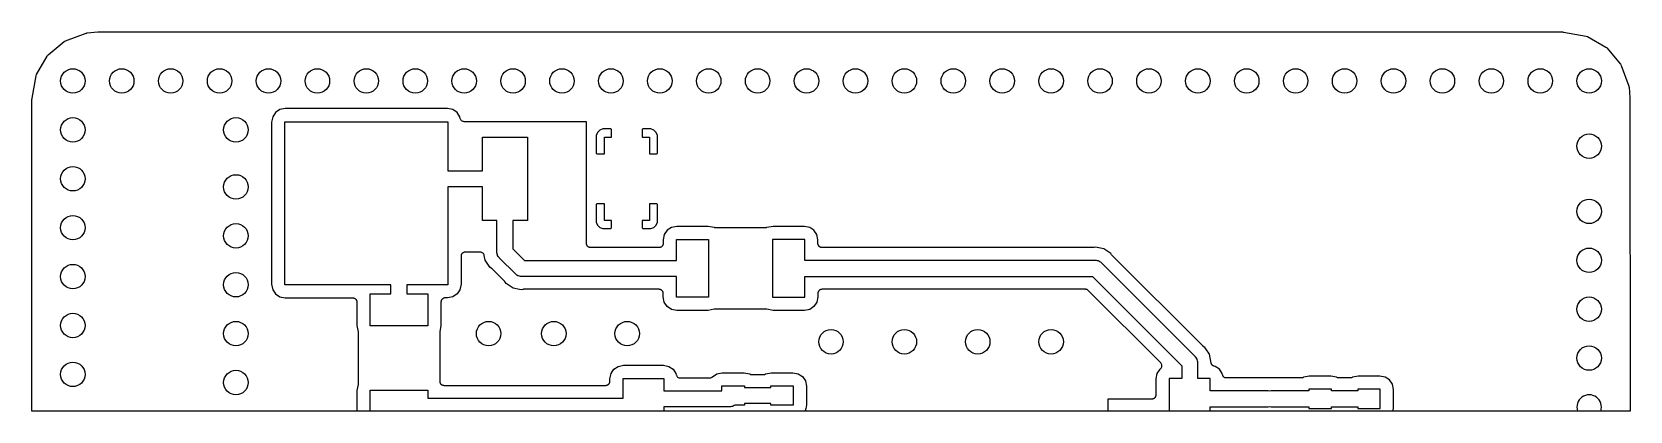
# Model space of a CAD drawing. Extents: x 127.3 to 152.1, y -62 to -56.1.
import ezdxf

# ---------------------------------------------------------------- set-up
doc = ezdxf.new("R2010")
doc.units = 0
doc.header["$MEASUREMENT"] = 0
doc.layers.get('0').update_dxf_attribs({"linetype": 'CONTINUOUS'})
doc.layers.add('BLACK', color=7, linetype='CONTINUOUS')

msp = doc.modelspace()

# ---------------------------------------------------------------- linework, layer by layer
at = {"linetype": 'Continuous'}
msp.add_lwpolyline([(127.253, -57.1722), (127.253, -57.1666), (127.315, -56.8143), (127.323, -56.7936), (127.323, -56.7936), (127.488, -56.5081), (127.496, -56.4989), (127.502, -56.4912), (127.755, -56.2793), (127.774, -56.2683), (128.097, -56.1507), (128.105, -56.1493), (128.113, -56.1471), (128.278, -56.1326), (128.281, -56.1329), (128.284, -56.1324), (151.102, -56.1324), (151.108, -56.1334), (151.113, -56.1334), (151.466, -56.1955), (151.486, -56.203), (151.772, -56.3679), (151.781, -56.3756), (151.789, -56.382), (152.001, -56.6346), (152.012, -56.6537), (152.129, -56.9767), (152.131, -56.9849), (152.133, -56.9929), (152.147, -57.1583), (152.148, -62.0392), (127.252, -62.0392), (127.252, -57.1776)], close=True, dxfattribs=at)
for points in [[(148.4526, -62.0392), (148.462, -61.9927), (148.462, -61.7053), (148.445, -61.621), (148.401, -61.5548), (148.335, -61.5106), (148.251, -61.4938), (147.913, -61.4938), (147.829, -61.5106), (147.825, -61.5133), (147.818, -61.5164), (147.811, -61.5202), (147.808, -61.5208), (147.805, -61.5222), (147.797, -61.5227), (147.79, -61.524), (147.612, -61.524), (147.605, -61.5227), (147.597, -61.5222), (147.594, -61.5208), (147.591, -61.5202), (147.584, -61.5164), (147.577, -61.5133), (147.573, -61.5106), (147.489, -61.4938), (147.151, -61.4938), (147.067, -61.5106), (147.063, -61.5133), (147.056, -61.5164), (147.049, -61.5202), (147.046, -61.5208), (147.043, -61.5222), (147.035, -61.5227), (147.028, -61.524), (145.86, -61.524), (145.85, -61.5222), (145.84, -61.5206), (145.839, -61.5203), (145.838, -61.5202), (145.829, -61.515), (145.82, -61.51), (145.82, -61.5095), (145.819, -61.5091), (145.813, -61.5012), (145.806, -61.4934), (145.805, -61.4928), (145.805, -61.4922), (145.802, -61.4825), (145.798, -61.4729), (145.794, -61.4535), (145.75, -61.3873), (145.684, -61.3431), (145.671, -61.3406), (145.667, -61.3391), (145.663, -61.3385), (145.657, -61.3351), (145.651, -61.3326), (145.647, -61.3299), (145.644, -61.3279), (145.639, -61.3227), (145.634, -61.3181), (145.632, -61.3144), (145.629, -61.3113), (145.627, -61.3048), (145.623, -61.2988), (145.623, -61.2946), (145.621, -61.2907), (145.594, -61.1547), (145.537, -61.0691), (145.522, -61.0472), (145.5, -61.0325), (145.496, -61.0282), (145.491, -61.0246), (144.08, -59.6142), (144.077, -59.6091), (144.072, -59.6046), (144.058, -59.5827), (143.95, -59.5109), (143.849, -59.4908), (143.823, -59.4856), (143.798, -59.4908), (143.791, -59.4909), (143.785, -59.492), (139.56, -59.492), (139.554, -59.491), (139.549, -59.491), (139.543, -59.4891), (139.538, -59.4882), (139.533, -59.4854), (139.528, -59.4835), (139.524, -59.4799), (139.519, -59.4771), (139.515, -59.4729), (139.511, -59.4693), (139.508, -59.4645), (139.505, -59.4602), (139.503, -59.455), (139.5, -59.4502), (139.499, -59.4447), (139.497, -59.4395), (139.497, -59.434), (139.496, -59.4285), (139.496, -59.3733), (139.479, -59.289), (139.435, -59.2228), (139.369, -59.1786), (139.285, -59.1618), (138.797, -59.1618), (138.702, -59.1808), (138.696, -59.1809), (138.69, -59.182), (137.892, -59.182), (137.886, -59.1809), (137.88, -59.1808), (137.785, -59.1618), (137.297, -59.1618), (137.213, -59.1786), (137.147, -59.2228), (137.103, -59.289), (137.086, -59.3733), (137.086, -59.4285), (137.085, -59.434), (137.085, -59.4395), (137.083, -59.4447), (137.082, -59.4502), (137.079, -59.455), (137.077, -59.4602), (137.074, -59.4645), (137.071, -59.4693), (137.067, -59.4729), (137.063, -59.4771), (137.058, -59.4799), (137.054, -59.4835), (137.049, -59.4854), (137.044, -59.4882), (137.039, -59.4891), (137.033, -59.491), (137.028, -59.491), (137.022, -59.492), (135.953, -59.492), (135.948, -59.491), (135.942, -59.491), (135.937, -59.4891), (135.932, -59.4882), (135.927, -59.4854), (135.922, -59.4835), (135.917, -59.4799), (135.913, -59.4771), (135.909, -59.4729), (135.905, -59.4693), (135.902, -59.4645), (135.899, -59.4602), (135.897, -59.455), (135.894, -59.4502), (135.893, -59.4447), (135.891, -59.4395), (135.891, -59.434), (135.89, -59.4285), (135.89, -57.5373), (135.889, -57.532), (135.884, -57.531), (133.987, -57.531), (133.977, -57.5292), (133.967, -57.5276), (133.966, -57.5273), (133.965, -57.5272), (133.956, -57.522), (133.947, -57.517), (133.947, -57.5165), (133.946, -57.5161), (133.94, -57.5082), (133.933, -57.5004), (133.932, -57.4998), (133.932, -57.4992), (133.928, -57.4895), (133.925, -57.4799), (133.919, -57.453), (133.875, -57.3868), (133.809, -57.3426), (133.725, -57.3258), (131.197, -57.3258), (131.113, -57.3426), (131.047, -57.3868), (131.003, -57.453), (130.986, -57.5373), (130.986, -60.0647), (131.003, -60.149), (131.047, -60.2152), (131.113, -60.2594), (131.197, -60.2762), (132.25, -60.2762), (132.256, -60.2771), (132.261, -60.2771), (132.267, -60.279), (132.272, -60.28), (132.277, -60.2828), (132.282, -60.2847), (132.286, -60.2882), (132.291, -60.291), (132.295, -60.2953), (132.299, -60.2988), (132.302, -60.3037), (132.305, -60.3079), (132.307, -60.3131), (132.31, -60.3179), (132.311, -60.3234), (132.313, -60.3286), (132.313, -60.3342), (132.314, -60.3397), (132.314, -60.7077), (132.333, -60.803), (132.333, -60.8092), (132.334, -60.8154), (132.334, -61.6126), (132.333, -61.6188), (132.333, -61.625), (132.314, -61.7203), (132.314, -62.0392)], [(145.606, -62.0392), (145.606, -61.974), (146.509, -61.974), (146.532, -61.9699), (146.555, -61.974), (147.145, -61.974), (147.145, -61.999), (147.495, -61.999), (147.495, -61.974), (147.907, -61.974), (147.907, -61.999), (148.257, -61.999), (148.257, -61.699), (147.907, -61.699), (147.907, -61.724), (147.495, -61.724), (147.495, -61.699), (147.145, -61.699), (147.145, -61.724), (146.555, -61.724), (146.532, -61.7281), (146.509, -61.724), (145.606, -61.724), (145.606, -61.5315), (145.413, -61.5315), (145.413, -61.2788), (145.413, -61.2761), (145.413, -61.2706), (145.409, -61.2547), (145.406, -61.2386), (145.403, -61.2338), (145.402, -61.2285), (145.392, -61.215), (145.384, -61.2008), (145.38, -61.1973), (145.378, -61.195), (143.91, -59.7267), (143.908, -59.7251), (143.904, -59.7209), (143.89, -59.7127), (143.877, -59.7033), (143.871, -59.7019), (143.866, -59.6991), (143.85, -59.6962), (143.834, -59.692), (143.829, -59.6925), (143.826, -59.692), (139.291, -59.692), (139.291, -59.367), (138.791, -59.367), (138.791, -60.267), (139.291, -60.267), (139.291, -59.942), (143.772, -59.942), (145.163, -61.3333), (145.163, -61.5315), (144.97, -61.5315), (144.97, -62.0392)], [(144.019, -62.0392), (144.018, -61.8553), (144.019, -61.8501), (144.024, -61.849), (144.702, -61.849), (144.707, -61.848), (144.713, -61.848), (144.718, -61.8461), (144.724, -61.8452), (144.728, -61.8424), (144.734, -61.8405), (144.738, -61.8369), (144.743, -61.8341), (144.746, -61.8299), (144.75, -61.8263), (144.753, -61.8215), (144.757, -61.8172), (144.759, -61.812), (144.762, -61.8072), (144.762, -61.8017), (144.764, -61.7965), (144.764, -61.791), (144.765, -61.7855), (144.765, -61.5378), (144.782, -61.4535), (144.826, -61.3873), (144.827, -61.3871), (144.827, -61.3866), (144.828, -61.3863), (144.835, -61.379), (144.843, -61.3718), (144.843, -61.3712), (144.843, -61.3707), (144.848, -61.3613), (144.852, -61.3521), (144.852, -61.3514), (144.853, -61.3507), (144.854, -61.3404), (144.855, -61.3301), (144.855, -61.3294), (144.855, -61.3288), (144.852, -61.3188), (144.849, -61.3087), (144.849, -61.3081), (144.849, -61.3074), (144.843, -61.299), (144.837, -61.2904), (144.837, -61.29), (144.836, -61.2894), (143.707, -60.1606), (143.705, -60.159), (143.703, -60.1569), (143.696, -60.1527), (143.689, -60.1479), (143.687, -60.1472), (143.684, -60.1458), (143.676, -60.1444), (143.668, -60.1422), (143.665, -60.1425), (143.663, -60.142), (139.56, -60.142), (139.554, -60.143), (139.549, -60.143), (139.543, -60.1449), (139.538, -60.1458), (139.533, -60.1486), (139.528, -60.1505), (139.524, -60.1541), (139.519, -60.1569), (139.515, -60.1611), (139.511, -60.1647), (139.508, -60.1695), (139.505, -60.1737), (139.503, -60.179), (139.5, -60.1838), (139.499, -60.1893), (139.497, -60.1945), (139.497, -60.2), (139.496, -60.2055), (139.496, -60.2607), (139.479, -60.345), (139.435, -60.4112), (139.369, -60.4554), (139.285, -60.4722), (138.797, -60.4722), (138.702, -60.4532), (138.696, -60.4531), (138.69, -60.452), (137.892, -60.452), (137.886, -60.4531), (137.88, -60.4532), (137.785, -60.4722), (137.297, -60.4722), (137.213, -60.4554), (137.147, -60.4112), (137.103, -60.345), (137.086, -60.2607), (137.086, -60.2055), (137.085, -60.2), (137.085, -60.1945), (137.083, -60.1893), (137.082, -60.1838), (137.079, -60.179), (137.077, -60.1737), (137.074, -60.1695), (137.071, -60.1647), (137.067, -60.1611), (137.063, -60.1569), (137.058, -60.1541), (137.054, -60.1505), (137.049, -60.1486), (137.044, -60.1458), (137.039, -60.1449), (137.033, -60.143), (137.028, -60.143), (137.022, -60.142), (134.912, -60.142), (134.906, -60.1431), (134.9, -60.1432), (134.874, -60.1484), (134.848, -60.1432), (134.848, -60.1432), (134.747, -60.1231), (134.64, -60.0513), (134.625, -60.0294), (134.621, -60.0249), (134.617, -60.0198), (134.417, -59.8199), (134.412, -59.8163), (134.408, -59.812), (134.386, -59.7973), (134.314, -59.6898), (134.299, -59.6141), (134.295, -59.6045), (134.292, -59.5947), (134.291, -59.5942), (134.291, -59.5936), (134.284, -59.5858), (134.277, -59.5779), (134.277, -59.5775), (134.276, -59.577), (134.267, -59.572), (134.258, -59.5668), (134.258, -59.5667), (134.257, -59.5664), (134.247, -59.5648), (134.237, -59.563), (134, -59.563), (133.994, -59.564), (133.989, -59.564), (133.983, -59.5659), (133.978, -59.5668), (133.973, -59.5696), (133.968, -59.5715), (133.964, -59.5751), (133.959, -59.5779), (133.955, -59.5821), (133.951, -59.5857), (133.948, -59.5905), (133.945, -59.5947), (133.943, -59.6), (133.94, -59.6048), (133.939, -59.6103), (133.937, -59.6155), (133.937, -59.621), (133.936, -59.6265), (133.936, -60.0647), (133.919, -60.149), (133.875, -60.2152), (133.809, -60.2594), (133.725, -60.2762), (133.688, -60.2762), (133.682, -60.2771), (133.677, -60.2771), (133.671, -60.279), (133.666, -60.28), (133.661, -60.2828), (133.656, -60.2847), (133.652, -60.2882), (133.647, -60.291), (133.643, -60.2953), (133.639, -60.2988), (133.636, -60.3037), (133.633, -60.3079), (133.631, -60.3131), (133.628, -60.3179), (133.627, -60.3234), (133.625, -60.3286), (133.625, -60.3342), (133.624, -60.3397), (133.624, -60.7077), (133.605, -60.803), (133.605, -60.8092), (133.604, -60.8154), (133.604, -61.5755), (133.605, -61.581), (133.605, -61.5865), (133.607, -61.5917), (133.608, -61.5972), (133.611, -61.602), (133.613, -61.6073), (133.616, -61.6115), (133.619, -61.6163), (133.623, -61.6199), (133.627, -61.6241), (133.631, -61.6269), (133.636, -61.6305), (133.641, -61.6324), (133.646, -61.6352), (133.651, -61.6361), (133.656, -61.638), (133.662, -61.638), (133.667, -61.639), (136.193, -61.639), (136.198, -61.638), (136.204, -61.638), (136.209, -61.6361), (136.215, -61.6352), (136.219, -61.6324), (136.225, -61.6305), (136.229, -61.6269), (136.234, -61.6241), (136.237, -61.6199), (136.241, -61.6163), (136.244, -61.6115), (136.248, -61.6073), (136.25, -61.602), (136.253, -61.5972), (136.253, -61.5917), (136.255, -61.5865), (136.255, -61.581), (136.256, -61.5755), (136.256, -61.5378), (136.273, -61.4535), (136.317, -61.3873), (136.383, -61.3431), (136.468, -61.3263), (137.09, -61.3263), (137.175, -61.3431), (137.241, -61.3873), (137.285, -61.4535), (137.289, -61.4729), (137.292, -61.4825), (137.296, -61.4922), (137.296, -61.4928), (137.297, -61.4934), (137.304, -61.5012), (137.31, -61.5091), (137.311, -61.5095), (137.311, -61.51), (137.32, -61.515), (137.329, -61.5202), (137.33, -61.5203), (137.331, -61.5206), (137.341, -61.5222), (137.351, -61.524), (137.809, -61.524), (137.818, -61.5224), (137.826, -61.5215), (137.828, -61.5205), (137.83, -61.5202), (137.838, -61.5157), (137.846, -61.5117), (137.848, -61.5102), (137.85, -61.5091), (137.852, -61.5058), (137.923, -61.4586), (138.007, -61.4418), (138.345, -61.4418), (138.429, -61.4586), (138.433, -61.4613), (138.44, -61.4644), (138.447, -61.4682), (138.45, -61.4688), (138.453, -61.4702), (138.461, -61.4707), (138.468, -61.472), (138.646, -61.472), (138.653, -61.4707), (138.661, -61.4702), (138.664, -61.4688), (138.667, -61.4682), (138.674, -61.4644), (138.681, -61.4613), (138.685, -61.4586), (138.769, -61.4418), (139.107, -61.4418), (139.191, -61.4586), (139.257, -61.5028), (139.301, -61.569), (139.318, -61.6533), (139.318, -61.9407), (139.306, -62.0041), (139.306, -62.0048), (139.305, -62.0055), (139.305, -62.0158), (139.305, -62.0262), (139.305, -62.0268), (139.305, -62.0275), (139.3096, -62.0392)], [(132.519, -62.0392), (132.519, -61.714), (133.419, -61.714), (133.419, -61.839), (136.462, -61.839), (136.462, -61.5315), (137.096, -61.5315), (137.096, -61.724), (138.001, -61.724), (138.001, -61.647), (138.351, -61.647), (138.351, -61.672), (138.763, -61.672), (138.763, -61.647), (139.113, -61.647), (139.113, -61.947), (138.763, -61.947), (138.763, -61.922), (138.351, -61.922), (138.351, -61.947), (138.201, -61.947), (138.19, -61.9533), (138.177, -61.9627), (138.172, -61.9641), (138.167, -61.9669), (138.151, -61.9698), (138.135, -61.974), (138.129, -61.9735), (138.127, -61.974), (137.096, -61.974), (137.096, -62.0392)]]:
    msp.add_lwpolyline(points, dxfattribs=at)
msp.add_arc((151.511, -61.976), 0.1905, 340.6218, 199.3782, dxfattribs=at)
at = {"layer": 'BLACK', "linetype": 'Continuous'}
for p, q in [((143.849, -59.4908), (143.849, -59.4908)), ((139.309, -62.0372), (139.305, -62.0275))]:
    msp.add_line(p, q, dxfattribs=at)
msp.add_lwpolyline([(152.147, -57.1583), (152.147, -57.161), (152.148, -57.1638)], dxfattribs=at)
for points in [[(134.27, -58.295), (134.27, -57.77), (134.97, -57.77), (134.97, -59.07), (134.745, -59.07), (134.745, -59.5112), (134.926, -59.692), (137.291, -59.692), (137.291, -59.367), (137.791, -59.367), (137.791, -60.267), (137.291, -60.267), (137.291, -59.942), (134.871, -59.942), (134.869, -59.9415), (134.863, -59.942), (134.847, -59.9378), (134.831, -59.9349), (134.826, -59.9321), (134.821, -59.9307), (134.808, -59.9213), (134.793, -59.9131), (134.79, -59.9089), (134.788, -59.9073), (134.53, -59.6495), (134.528, -59.6472), (134.524, -59.6437), (134.516, -59.6295), (134.506, -59.616), (134.505, -59.6107), (134.502, -59.6059), (134.499, -59.5898), (134.495, -59.5739), (134.495, -59.5684), (134.495, -59.5657), (134.495, -59.07), (134.27, -59.07), (134.27, -58.545), (133.731, -58.545), (133.731, -60.071), (133.094, -60.071), (133.094, -60.214), (133.419, -60.214), (133.419, -60.714), (132.519, -60.714), (132.519, -60.214), (132.844, -60.214), (132.844, -60.071), (131.191, -60.071), (131.191, -57.531), (133.731, -57.531), (133.731, -58.295)], [(136.098, -57.6623), (136.062, -57.6981), (136.043, -57.7447), (136.043, -58.0211), (136.053, -58.0315), (136.17, -58.0315), (136.17, -57.77), (136.281, -57.77), (136.281, -57.6534), (136.271, -57.643), (136.145, -57.643)], [(136.758, -57.6534), (136.758, -57.77), (136.87, -57.77), (136.87, -58.0315), (136.987, -58.0315), (136.997, -58.0211), (136.997, -57.7447), (136.978, -57.6981), (136.942, -57.6623), (136.895, -57.643), (136.769, -57.643)], [(136.043, -58.8189), (136.043, -59.0953), (136.062, -59.1419), (136.098, -59.1777), (136.145, -59.197), (136.271, -59.197), (136.281, -59.1866), (136.281, -59.07), (136.17, -59.07), (136.17, -58.8085), (136.053, -58.8085)], [(136.87, -59.07), (136.758, -59.07), (136.758, -59.1866), (136.769, -59.197), (136.895, -59.197), (136.942, -59.1777), (136.978, -59.1419), (136.997, -59.0953), (136.997, -58.8189), (136.987, -58.8085), (136.87, -58.8085)]]:
    msp.add_lwpolyline(points, close=True, dxfattribs=at)
at = {"layer": 'BLACK'}
for centre in [(127.889, -56.896), (127.889, -56.896), (128.651, -56.896), (128.651, -56.896), (129.413, -56.896), (129.413, -56.896), (130.175, -56.896), (130.175, -56.896), (130.937, -56.896), (130.937, -56.896), (131.699, -56.896), (131.699, -56.896), (132.461, -56.896), (132.461, -56.896), (133.223, -56.896), (133.223, -56.896), (133.985, -56.896), (133.985, -56.896), (134.747, -56.896), (134.747, -56.896), (135.509, -56.896), (135.509, -56.896), (136.271, -56.896), (136.271, -56.896), (137.033, -56.896), (137.033, -56.896), (137.795, -56.896), (137.795, -56.896), (138.557, -56.896), (138.557, -56.896), (139.319, -56.896), (139.319, -56.896), (140.081, -56.896), (140.081, -56.896), (140.843, -56.896), (140.843, -56.896), (141.605, -56.896), (141.605, -56.896), (142.367, -56.896), (142.367, -56.896), (143.129, -56.896), (143.129, -56.896), (143.891, -56.896), (143.891, -56.896), (144.653, -56.896), (144.653, -56.896), (145.415, -56.896), (145.415, -56.896), (146.177, -56.896), (146.177, -56.896), (146.939, -56.896), (146.939, -56.896), (147.701, -56.896), (147.701, -56.896), (148.463, -56.896), (148.463, -56.896), (149.225, -56.896), (149.225, -56.896), (149.987, -56.896), (149.987, -56.896), (150.749, -56.896), (150.749, -56.896), (151.511, -56.896), (151.511, -56.896), (127.889, -57.658), (127.889, -57.658), (130.429, -57.658), (130.429, -57.658), (151.511, -57.912), (151.511, -57.912), (127.889, -58.42), (127.889, -58.42), (130.429, -58.547), (130.429, -58.547), (151.511, -58.928), (151.511, -58.928), (127.889, -59.182), (127.889, -59.182), (130.429, -59.309), (130.429, -59.309), (151.511, -59.69), (151.511, -59.69), (127.889, -59.944), (127.889, -59.944), (130.429, -60.071), (130.429, -60.071), (151.511, -60.452), (151.511, -60.452), (127.889, -60.706), (127.889, -60.706), (130.429, -60.833), (130.429, -60.833), (134.366, -60.833), (134.366, -60.833), (135.382, -60.833), (135.382, -60.833), (136.525, -60.833), (136.525, -60.833), (139.7, -60.96), (139.7, -60.96), (140.843, -60.96), (140.843, -60.96), (141.986, -60.96), (141.986, -60.96), (143.129, -60.96), (143.129, -60.96), (151.511, -61.214), (151.511, -61.214), (127.889, -61.468), (127.889, -61.468), (130.429, -61.595), (130.429, -61.595)]:
    msp.add_circle(centre, 0.1905, dxfattribs=at)

doc.saveas('drawing.dxf')
